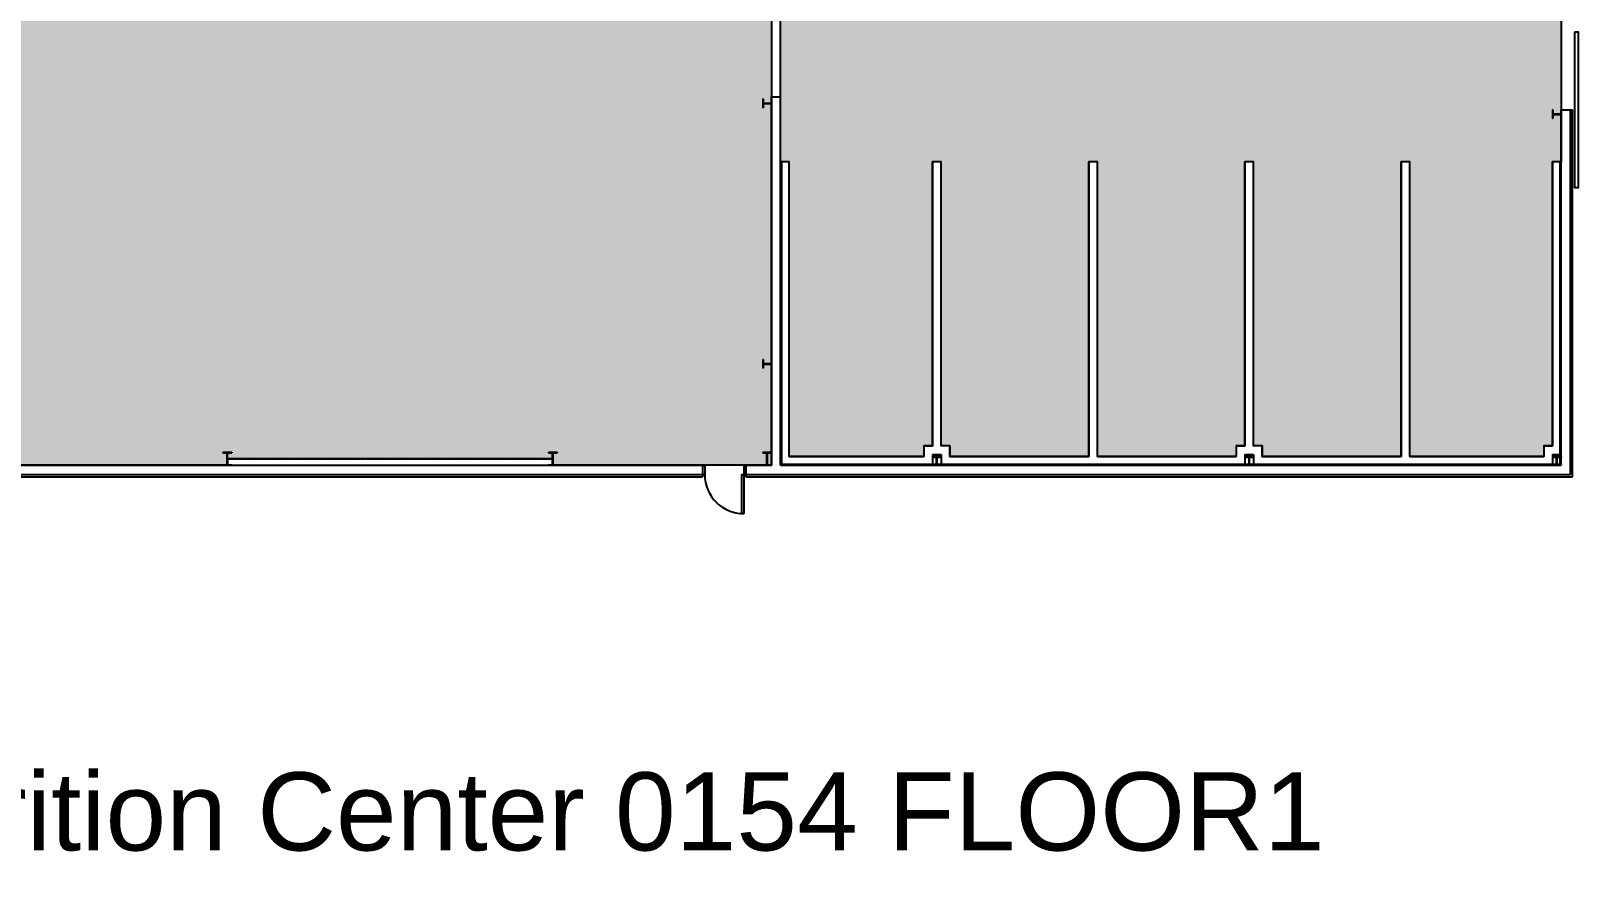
# Model space of a CAD drawing. Header units: inches. Extents: x 921 to 3274, y 460 to 2016.
# Drawn here: x 1848 to 3274, y 460 to 1237 of the extents above; entities that cross this region are included whole.
import ezdxf

# ---------------------------------------------------------------- set-up
doc = ezdxf.new("R2010")
doc.units = ezdxf.units.IN
doc.header["$LTSCALE"] = 0.25
doc.header["$MEASUREMENT"] = 0
doc.linetypes.add('LDASHED', pattern=[0.28125, 0.09375, -0.09375, 0.09375])
for name, color, linetype in [('A-COLS', 5, 'CONTINUOUS'), ('A-DOOR', 2, 'CONTINUOUS'), ('A-TTLB', 4, 'CONTINUOUS'), ('A-WALL', 5, 'CONTINUOUS'), ('AREA-ASSIGN', 7, 'CONTINUOUS'), ('AREA-GROSS', 1, 'CONTINUOUS'), ('Rooms-Category-Color', 7, 'CONTINUOUS'), ('Rooms-College-Color', 7, 'CONTINUOUS'), ('Rooms-Department-Color', 7, 'CONTINUOUS'), ('Rooms-Division-Color', 7, 'CONTINUOUS')]:
    doc.layers.add(name, color=color, linetype=linetype)
doc.styles.add('TITLE', font='arial.ttf', dxfattribs={"height": 72})

msp = doc.modelspace()

# ---------------------------------------------------------------- hatches: boundary and pattern name
at = {"layer": 'Rooms-Category-Color', "true_color": 0xe3f498}
msp.add_hatch(color=61, dxfattribs=at).paths.add_polyline_path([(2328.6, 842.4), (2029.1, 842.4), (2029.1, 836.4), (1827.3, 836.4), (1827.3, 1175.9), (1817.8, 1175.9), (1817.8, 1148.9), (1507.3, 1148.9), (1507.3, 1466.9), (1817.8, 1466.9), (1817.8, 1439.9), (1827.3, 1439.9), (1827.3, 1779.4), (1835.3, 1779.4), (1835.3, 1781.9), (1942.7, 1781.9), (2002.7, 1781.9), (2522.3, 1781.9), (2522.3, 1779.4), (2530.3, 1779.4), (2530.3, 1439.9), (2530.3, 836.4), (2328.6, 836.4)])
at = {"layer": 'Rooms-Category-Color', "true_color": 0xe3c5e1}
msp.add_hatch(color=254, dxfattribs=at).paths.add_polyline_path([(2538.8, 1439.9), (2538.8, 1499.9), (2546.8, 1499.9), (2546.8, 1771.4), (2670.8, 1771.4), (2670.8, 1761.4), (2678.8, 1761.4), (2678.8, 1499.9), (2686.8, 1499.9), (2686.8, 1761.4), (2694.8, 1761.4), (2694.8, 1771.4), (2822.8, 1771.4), (2822.8, 1499.9), (2830.8, 1499.9), (2830.8, 1771.4), (2958.8, 1771.4), (2958.8, 1761.4), (2966.8, 1761.4), (2966.8, 1499.9), (2974.8, 1499.9), (2974.8, 1761.4), (2982.8, 1761.4), (2982.8, 1771.4), (3110.8, 1771.4), (3110.8, 1499.9), (3118.8, 1499.9), (3118.8, 1771.4), (3242.3, 1771.4), (3242.3, 1761.4), (3250.3, 1761.4), (3250.3, 1499.9), (3258.3, 1499.9), (3258.3, 1115.9), (3250.3, 1115.9), (3250.3, 854.4), (3242.3, 854.4), (3242.3, 844.4), (3118.8, 844.4), (3118.8, 1115.9), (3110.8, 1115.9), (3110.8, 844.4), (2982.8, 844.4), (2982.8, 854.4), (2974.8, 854.4), (2974.8, 1115.9), (2966.8, 1115.9), (2966.8, 854.4), (2958.8, 854.4), (2958.8, 844.4), (2830.8, 844.4), (2830.8, 1115.9), (2822.8, 1115.9), (2822.8, 844.4), (2694.8, 844.4), (2694.8, 854.4), (2686.8, 854.4), (2686.8, 1115.9), (2678.8, 1115.9), (2678.8, 854.4), (2670.8, 854.4), (2670.8, 844.4), (2546.8, 844.4), (2546.8, 1115.9), (2538.8, 1115.9)])
at = {"layer": 'Rooms-College-Color', "true_color": 0xe3c5e1}
for points in [[(2328.6, 842.4), (2029.1, 842.4), (2029.1, 836.4), (1827.3, 836.4), (1827.3, 1175.9), (1817.8, 1175.9), (1817.8, 1148.9), (1507.3, 1148.9), (1507.3, 1466.9), (1817.8, 1466.9), (1817.8, 1439.9), (1827.3, 1439.9), (1827.3, 1779.4), (1835.3, 1779.4), (1835.3, 1781.9), (1942.7, 1781.9), (2002.7, 1781.9), (2522.3, 1781.9), (2522.3, 1779.4), (2530.3, 1779.4), (2530.3, 1439.9), (2530.3, 836.4), (2328.6, 836.4)], [(2538.8, 1439.9), (2538.8, 1499.9), (2546.8, 1499.9), (2546.8, 1771.4), (2670.8, 1771.4), (2670.8, 1761.4), (2678.8, 1761.4), (2678.8, 1499.9), (2686.8, 1499.9), (2686.8, 1761.4), (2694.8, 1761.4), (2694.8, 1771.4), (2822.8, 1771.4), (2822.8, 1499.9), (2830.8, 1499.9), (2830.8, 1771.4), (2958.8, 1771.4), (2958.8, 1761.4), (2966.8, 1761.4), (2966.8, 1499.9), (2974.8, 1499.9), (2974.8, 1761.4), (2982.8, 1761.4), (2982.8, 1771.4), (3110.8, 1771.4), (3110.8, 1499.9), (3118.8, 1499.9), (3118.8, 1771.4), (3242.3, 1771.4), (3242.3, 1761.4), (3250.3, 1761.4), (3250.3, 1499.9), (3258.3, 1499.9), (3258.3, 1115.9), (3250.3, 1115.9), (3250.3, 854.4), (3242.3, 854.4), (3242.3, 844.4), (3118.8, 844.4), (3118.8, 1115.9), (3110.8, 1115.9), (3110.8, 844.4), (2982.8, 844.4), (2982.8, 854.4), (2974.8, 854.4), (2974.8, 1115.9), (2966.8, 1115.9), (2966.8, 854.4), (2958.8, 854.4), (2958.8, 844.4), (2830.8, 844.4), (2830.8, 1115.9), (2822.8, 1115.9), (2822.8, 844.4), (2694.8, 844.4), (2694.8, 854.4), (2686.8, 854.4), (2686.8, 1115.9), (2678.8, 1115.9), (2678.8, 854.4), (2670.8, 854.4), (2670.8, 844.4), (2546.8, 844.4), (2546.8, 1115.9), (2538.8, 1115.9)]]:
    msp.add_hatch(color=254, dxfattribs=at).paths.add_polyline_path(points)
at = {"layer": 'Rooms-Department-Color', "true_color": 0xe3c5e1}
for points in [[(2328.6, 842.4), (2029.1, 842.4), (2029.1, 836.4), (1827.3, 836.4), (1827.3, 1175.9), (1817.8, 1175.9), (1817.8, 1148.9), (1507.3, 1148.9), (1507.3, 1466.9), (1817.8, 1466.9), (1817.8, 1439.9), (1827.3, 1439.9), (1827.3, 1779.4), (1835.3, 1779.4), (1835.3, 1781.9), (1942.7, 1781.9), (2002.7, 1781.9), (2522.3, 1781.9), (2522.3, 1779.4), (2530.3, 1779.4), (2530.3, 1439.9), (2530.3, 836.4), (2328.6, 836.4)], [(2538.8, 1439.9), (2538.8, 1499.9), (2546.8, 1499.9), (2546.8, 1771.4), (2670.8, 1771.4), (2670.8, 1761.4), (2678.8, 1761.4), (2678.8, 1499.9), (2686.8, 1499.9), (2686.8, 1761.4), (2694.8, 1761.4), (2694.8, 1771.4), (2822.8, 1771.4), (2822.8, 1499.9), (2830.8, 1499.9), (2830.8, 1771.4), (2958.8, 1771.4), (2958.8, 1761.4), (2966.8, 1761.4), (2966.8, 1499.9), (2974.8, 1499.9), (2974.8, 1761.4), (2982.8, 1761.4), (2982.8, 1771.4), (3110.8, 1771.4), (3110.8, 1499.9), (3118.8, 1499.9), (3118.8, 1771.4), (3242.3, 1771.4), (3242.3, 1761.4), (3250.3, 1761.4), (3250.3, 1499.9), (3258.3, 1499.9), (3258.3, 1115.9), (3250.3, 1115.9), (3250.3, 854.4), (3242.3, 854.4), (3242.3, 844.4), (3118.8, 844.4), (3118.8, 1115.9), (3110.8, 1115.9), (3110.8, 844.4), (2982.8, 844.4), (2982.8, 854.4), (2974.8, 854.4), (2974.8, 1115.9), (2966.8, 1115.9), (2966.8, 854.4), (2958.8, 854.4), (2958.8, 844.4), (2830.8, 844.4), (2830.8, 1115.9), (2822.8, 1115.9), (2822.8, 844.4), (2694.8, 844.4), (2694.8, 854.4), (2686.8, 854.4), (2686.8, 1115.9), (2678.8, 1115.9), (2678.8, 854.4), (2670.8, 854.4), (2670.8, 844.4), (2546.8, 844.4), (2546.8, 1115.9), (2538.8, 1115.9)]]:
    msp.add_hatch(color=254, dxfattribs=at).paths.add_polyline_path(points)
at = {"layer": 'Rooms-Division-Color', "true_color": 0xe3c5e1}
for points in [[(2328.6, 842.4), (2029.1, 842.4), (2029.1, 836.4), (1827.3, 836.4), (1827.3, 1175.9), (1817.8, 1175.9), (1817.8, 1148.9), (1507.3, 1148.9), (1507.3, 1466.9), (1817.8, 1466.9), (1817.8, 1439.9), (1827.3, 1439.9), (1827.3, 1779.4), (1835.3, 1779.4), (1835.3, 1781.9), (1942.7, 1781.9), (2002.7, 1781.9), (2522.3, 1781.9), (2522.3, 1779.4), (2530.3, 1779.4), (2530.3, 1439.9), (2530.3, 836.4), (2328.6, 836.4)], [(2538.8, 1439.9), (2538.8, 1499.9), (2546.8, 1499.9), (2546.8, 1771.4), (2670.8, 1771.4), (2670.8, 1761.4), (2678.8, 1761.4), (2678.8, 1499.9), (2686.8, 1499.9), (2686.8, 1761.4), (2694.8, 1761.4), (2694.8, 1771.4), (2822.8, 1771.4), (2822.8, 1499.9), (2830.8, 1499.9), (2830.8, 1771.4), (2958.8, 1771.4), (2958.8, 1761.4), (2966.8, 1761.4), (2966.8, 1499.9), (2974.8, 1499.9), (2974.8, 1761.4), (2982.8, 1761.4), (2982.8, 1771.4), (3110.8, 1771.4), (3110.8, 1499.9), (3118.8, 1499.9), (3118.8, 1771.4), (3242.3, 1771.4), (3242.3, 1761.4), (3250.3, 1761.4), (3250.3, 1499.9), (3258.3, 1499.9), (3258.3, 1115.9), (3250.3, 1115.9), (3250.3, 854.4), (3242.3, 854.4), (3242.3, 844.4), (3118.8, 844.4), (3118.8, 1115.9), (3110.8, 1115.9), (3110.8, 844.4), (2982.8, 844.4), (2982.8, 854.4), (2974.8, 854.4), (2974.8, 1115.9), (2966.8, 1115.9), (2966.8, 854.4), (2958.8, 854.4), (2958.8, 844.4), (2830.8, 844.4), (2830.8, 1115.9), (2822.8, 1115.9), (2822.8, 844.4), (2694.8, 844.4), (2694.8, 854.4), (2686.8, 854.4), (2686.8, 1115.9), (2678.8, 1115.9), (2678.8, 854.4), (2670.8, 854.4), (2670.8, 844.4), (2546.8, 844.4), (2546.8, 1115.9), (2538.8, 1115.9)]]:
    msp.add_hatch(color=254, dxfattribs=at).paths.add_polyline_path(points)

# ---------------------------------------------------------------- linework, layer by layer
at = {"layer": 'A-COLS', "linetype": 'Continuous'}
for p, q in [((2522.7, 1173.9), (2522.3, 1173.9)), ((2522.3, 1173.9), (2522.3, 1165.9)), ((2522.7, 1173.9), (2522.7, 1165.9)), ((2522.7, 1170.2), (2530, 1170.2)), ((2522.7, 1169.7), (2530, 1169.7)), ((2530, 1173.9), (2530, 1165.9)), ((2530.3, 1173.9), (2530, 1173.9)), ((2530.3, 1173.9), (2530.3, 1165.9)), ((2522.7, 1165.9), (2522.3, 1165.9)), ((2530.3, 1165.9), (2530, 1165.9)), ((3250.7, 1163.9), (3250.3, 1163.9)), ((3250.3, 1163.9), (3250.3, 1155.9)), ((3250.7, 1155.9), (3250.3, 1155.9)), ((3250.7, 1163.9), (3250.7, 1155.9)), ((3250.7, 1160.2), (3258, 1160.2)), ((3250.7, 1159.7), (3258, 1159.7)), ((3258, 1163.9), (3258, 1155.9)), ((3258.3, 1163.9), (3258, 1163.9)), ((3258.3, 1155.9), (3258, 1155.9)), ((3258.3, 1163.9), (3258.3, 1155.9)), ((2522.7, 933.9), (2522.3, 933.9)), ((2522.3, 933.9), (2522.3, 925.9)), ((2522.7, 933.9), (2522.7, 925.9)), ((2522.7, 930.2), (2530, 930.2)), ((2522.7, 929.7), (2530, 929.7)), ((2530, 933.9), (2530, 925.9)), ((2530.3, 933.9), (2530, 933.9)), ((2530.3, 933.9), (2530.3, 925.9)), ((2522.7, 925.9), (2522.3, 925.9)), ((2530.3, 925.9), (2530, 925.9)), ((2024.8, 848.4), (2032.8, 848.4)), ((2024.8, 848.4), (2024.8, 848)), ((2024.8, 848), (2032.8, 848)), ((2028.6, 836.8), (2028.6, 848)), ((2029.1, 836.8), (2029.1, 848)), ((2032.8, 848.4), (2032.8, 848)), ((2324.8, 848.4), (2332.8, 848.4)), ((2324.8, 848.4), (2324.8, 848)), ((2324.8, 848), (2332.8, 848)), ((2328.6, 836.8), (2328.6, 848)), ((2329.1, 836.8), (2329.1, 848)), ((2332.8, 848.4), (2332.8, 848)), ((2522.3, 848.4), (2530.3, 848.4)), ((2522.3, 848.4), (2522.3, 848)), ((2522.3, 848), (2530.3, 848)), ((2526.1, 836.8), (2526.1, 848)), ((2526.6, 836.8), (2526.6, 848)), ((2530.3, 848.4), (2530.3, 848)), ((2678.8, 844.4), (2686.8, 844.4)), ((2678.8, 844.4), (2678.8, 844)), ((2678.8, 844), (2686.8, 844)), ((2682.6, 836.8), (2682.6, 844)), ((2683.1, 836.8), (2683.1, 844)), ((2686.8, 844.4), (2686.8, 844)), ((2966.8, 844.4), (2974.8, 844.4)), ((2966.8, 844.4), (2966.8, 844)), ((2966.8, 844), (2974.8, 844)), ((2970.6, 836.8), (2970.6, 844)), ((2971.1, 836.8), (2971.1, 844)), ((2974.8, 844.4), (2974.8, 844)), ((3250.3, 844.4), (3250.3, 844)), ((3250.3, 844.4), (3258.3, 844.4)), ((3250.3, 844), (3258.3, 844)), ((3254.1, 836.8), (3254.1, 844)), ((3254.6, 836.8), (3254.6, 844)), ((3258.3, 844.4), (3258.3, 844)), ((2024.8, 836.8), (2032.8, 836.8)), ((2024.8, 836.8), (2024.8, 836.4)), ((2032.8, 836.8), (2032.8, 836.4)), ((2324.8, 836.8), (2332.8, 836.8)), ((2324.8, 836.8), (2324.8, 836.4)), ((2332.8, 836.8), (2332.8, 836.4)), ((2522.3, 836.8), (2530.3, 836.8)), ((2522.3, 836.8), (2522.3, 836.4)), ((2530.3, 836.8), (2530.3, 836.4)), ((2678.8, 836.8), (2686.8, 836.8)), ((2678.8, 836.8), (2678.8, 836.4)), ((2686.8, 836.8), (2686.8, 836.4)), ((2966.8, 836.8), (2974.8, 836.8)), ((2966.8, 836.8), (2966.8, 836.4)), ((2974.8, 836.8), (2974.8, 836.4)), ((3250.3, 836.8), (3258.3, 836.8)), ((3250.3, 836.8), (3250.3, 836.4)), ((3258.3, 836.8), (3258.3, 836.4))]:
    msp.add_line(p, q, dxfattribs=at)
at = {"layer": 'A-COLS', "linetype": 'LDASHED'}
msp.add_line((2029.1, 842.4), (2328.6, 842.4), dxfattribs=at)
at = {"layer": 'A-DOOR', "linetype": 'Continuous'}
for p, q in [((2466.8, 835.9), (2468.8, 835.9)), ((2466.8, 827.9), (2468.8, 827.9)), ((2468.8, 835.9), (2468.8, 827.9)), ((2504.8, 835.9), (2506.8, 835.9)), ((2504.8, 835.9), (2504.8, 827.9)), ((2504.8, 827.9), (2506.8, 827.9))]:
    msp.add_line(p, q, dxfattribs=at)
at = {"layer": 'A-DOOR', "linetype": 'Continuous', "flags": 128}
for points in [[(3270.8, 1235.9), (3273.8, 1235.9), (3273.8, 1091.9), (3270.8, 1091.9), (3270.8, 1235.9)], [(2504.8, 827.9), (2504.8, 791.9), (2503.1, 791.9), (2503.1, 827.9), (2504.8, 827.9)]]:
    msp.add_lwpolyline(points, dxfattribs=at)
at = {"layer": 'A-DOOR', "linetype": 'Continuous'}
msp.add_arc((2504.8, 827.9), 36, 180, 270, dxfattribs=at)
at = {"layer": 'A-WALL', "linetype": 'Continuous'}
for p, q in [((2530.3, 836.4), (2530.3, 1175.9)), ((2530.3, 1175.9), (2538.8, 1175.9)), ((2538.8, 836.4), (2538.8, 1175.9)), ((3258.3, 836.4), (3258.3, 1163.9)), ((3258.3, 1163.9), (3268.8, 1163.9)), ((3266.8, 827.9), (3266.8, 1163.9)), ((3268.8, 825.9), (3268.8, 1163.9)), ((2546.8, 1115.9), (2538.8, 1115.9)), ((2539.8, 837.4), (2539.8, 1115.9)), ((2546.8, 844.4), (2546.8, 1115.9)), ((2686.8, 1115.9), (2678.8, 1115.9)), ((2678.8, 854.4), (2678.8, 1115.9)), ((2686.8, 854.4), (2686.8, 1115.9)), ((2830.8, 1115.9), (2822.8, 1115.9)), ((2822.8, 844.4), (2822.8, 1115.9)), ((2830.8, 844.4), (2830.8, 1115.9)), ((2974.8, 1115.9), (2966.8, 1115.9)), ((2966.8, 854.4), (2966.8, 1115.9)), ((2974.8, 854.4), (2974.8, 1115.9)), ((3110.8, 844.4), (3110.8, 1115.9)), ((3118.8, 1115.9), (3110.8, 1115.9)), ((3118.8, 844.4), (3118.8, 1115.9)), ((3250.3, 854.4), (3250.3, 1115.9)), ((3258.3, 1115.9), (3250.3, 1115.9)), ((3257.3, 837.4), (3257.3, 1115.9)), ((2546.8, 844.4), (2670.8, 844.4)), ((2670.8, 854.4), (2678.8, 854.4)), ((2670.8, 854.4), (2670.8, 844.4)), ((2678.8, 846.4), (2678.8, 836.4)), ((2678.8, 846.4), (2686.8, 846.4)), ((2694.8, 854.4), (2686.8, 854.4)), ((2686.8, 846.4), (2686.8, 836.4)), ((2694.8, 854.4), (2694.8, 844.4)), ((2694.8, 844.4), (2822.8, 844.4)), ((2830.8, 844.4), (2958.8, 844.4)), ((2958.8, 854.4), (2966.8, 854.4)), ((2958.8, 854.4), (2958.8, 844.4)), ((2966.8, 846.4), (2966.8, 836.4)), ((2966.8, 846.4), (2974.8, 846.4)), ((2982.8, 854.4), (2974.8, 854.4)), ((2974.8, 846.4), (2974.8, 836.4)), ((2982.8, 854.4), (2982.8, 844.4)), ((2982.8, 844.4), (3110.8, 844.4)), ((3118.8, 844.4), (3242.3, 844.4)), ((3242.3, 854.4), (3250.3, 854.4)), ((3242.3, 854.4), (3242.3, 844.4)), ((3250.3, 846.4), (3250.3, 836.4)), ((3250.3, 846.4), (3258.3, 846.4)), ((1498.8, 827.9), (2466.8, 827.9)), ((1827.3, 836.4), (2466.8, 836.4)), ((2024.8, 836.4), (2032.8, 836.4)), ((2324.8, 836.4), (2332.8, 836.4)), ((2466.8, 836.4), (2466.8, 825.9)), ((2506.8, 836.4), (2530.3, 836.4)), ((2506.8, 836.4), (2506.8, 825.9)), ((2506.8, 827.9), (3266.8, 827.9)), ((2522.3, 836.4), (2530.3, 836.4)), ((2538.8, 836.4), (3250.8, 836.4)), ((2539.8, 837.4), (3257.3, 837.4)), ((2678.8, 836.4), (2686.8, 836.4)), ((2966.8, 836.4), (2974.8, 836.4)), ((3250.3, 836.4), (3258.3, 836.4)), ((1496.8, 825.9), (2466.8, 825.9)), ((2506.8, 825.9), (3268.8, 825.9))]:
    msp.add_line(p, q, dxfattribs=at)
at = {"layer": 'AREA-ASSIGN'}
msp.add_lwpolyline([(2328.6, 842.4), (2029.1, 842.4), (2029.1, 836.4), (1827.3, 836.4), (1827.3, 1175.9), (1817.8, 1175.9), (1817.8, 1148.9), (1507.3, 1148.9), (1507.3, 1466.9), (1817.8, 1466.9), (1817.8, 1439.9), (1827.3, 1439.9), (1827.3, 1779.4), (1835.3, 1779.4), (1835.3, 1781.9), (1942.7, 1781.9), (2002.7, 1781.9), (2522.3, 1781.9), (2522.3, 1779.4), (2530.3, 1779.4), (2530.3, 1439.9), (2530.3, 836.4), (2328.6, 836.4)], close=True, dxfattribs=at)
msp.add_lwpolyline([(3258.3, 1499.9), (3258.3, 1115.9), (3250.3, 1115.9), (3250.3, 854.4), (3242.3, 854.4), (3242.3, 844.4), (3118.8, 844.4), (3118.8, 1115.9), (3110.8, 1115.9), (3110.8, 844.4), (2982.8, 844.4), (2982.8, 854.4), (2974.8, 854.4), (2974.8, 1115.9), (2966.8, 1115.9), (2966.8, 854.4), (2958.8, 854.4), (2958.8, 844.4), (2830.8, 844.4), (2830.8, 1115.9), (2822.8, 1115.9), (2822.8, 844.4), (2694.8, 844.4), (2694.8, 854.4), (2686.8, 854.4), (2686.8, 1115.9), (2678.8, 1115.9), (2678.8, 854.4), (2670.8, 854.4), (2670.8, 844.4), (2546.8, 844.4), (2546.8, 1115.9), (2538.8, 1115.9), (2538.8, 1439.9)], dxfattribs=at)
at = {"layer": 'AREA-GROSS', "const_width": 0.001}
msp.add_lwpolyline([(1496.8, 825.9), (3268.8, 825.9), (3268.8, 1789.9), (2540.8, 1789.9), (2540.8, 1981.9), (1816.8, 1981.9), (1816.8, 1789.9), (1496.8, 1789.9)], close=True, dxfattribs=at)

# ---------------------------------------------------------------- texts
at = {"layer": 'A-TTLB', "style": 'TITLE'}
msp.add_text('Cal Poly Animal Nutrition Center 0154 FLOOR1', height=72, dxfattribs=at).set_placement((916.1, 481.5))

doc.saveas('drawing.dxf')
